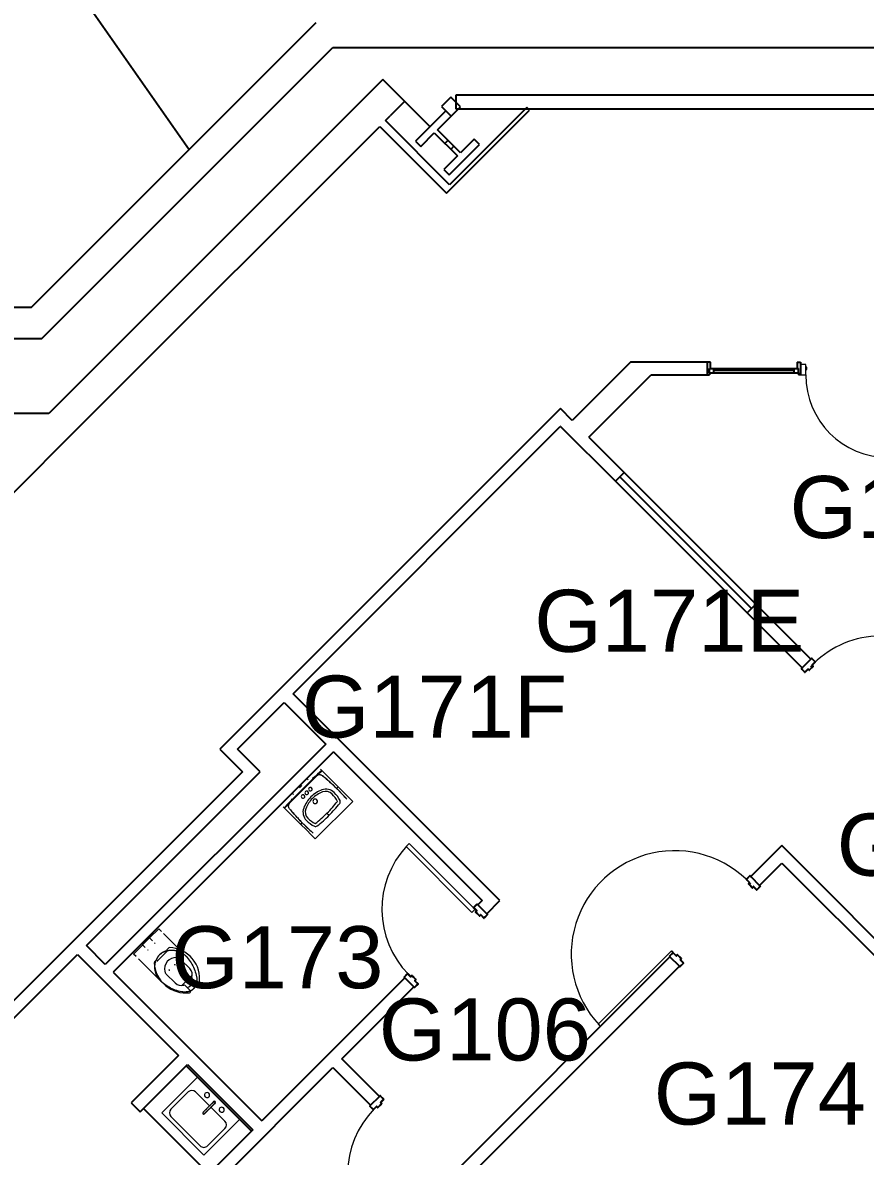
# Model space of a CAD drawing. Header units: inches. Extents: x -115 to 5677, y -261 to 4726.
# Drawn here: x 1107.6 to 1433.4, y 2334.7 to 2773 of the extents above; entities that cross this region are included whole.
import ezdxf

# ---------------------------------------------------------------- set-up
doc = ezdxf.new("R2010")
doc.units = ezdxf.units.IN
doc.header["$LTSCALE"] = 96
doc.header["$MEASUREMENT"] = 0
for name, color, linetype in [('A-ANNO-ROOM', 4, 'CONTINUOUS'), ('A-COLS', 5, 'CONTINUOUS'), ('A-DOOR', 2, 'CONTINUOUS'), ('A-FLOR-CASE', 3, 'CONTINUOUS'), ('A-GLAZ', 2, 'CONTINUOUS'), ('A-GLAZ-SILL', 1, 'CONTINUOUS'), ('A-WALL-FULL', 6, 'CONTINUOUS')]:
    doc.layers.add(name, color=color, linetype=linetype)
doc.layers.add('A-DOOR-2', color=1, linetype='CONTINUOUS', lineweight=20)
doc.layers.add('P-FIXT', color=6, linetype='CONTINUOUS', lineweight=9)
doc.styles.add('ARIAL', font='arial.ttf')

# ---------------------------------------------------------------- blocks, each defined once
blk = doc.blocks.new('PLUMB_Sink-Single_HED - 23_ W 19_5_ D 34_ H-5046426-ABSWR_AR_GL')
at = {"layer": 'P-FIXT'}
for p, q in [((12.12, 9.84), (-10.88, 9.84)), ((-10.88, 9.84), (-10.88, -9.66)), ((12.12, -9.66), (12.12, 9.84)), ((-7.38, 5.34), (0.29, 5.34)), ((0.24, 5.09), (0.24, 4.22)), ((0.95, 5.34), (8.62, 5.34)), ((0.99, 4.22), (0.99, 5.09)), ((-9.38, -6.16), (-9.38, 3.34)), ((10.62, 3.34), (10.62, -6.16)), ((8.62, -8.16), (-7.38, -8.16)), ((-10.88, -9.66), (12.12, -9.66))]:
    blk.add_line(p, q, dxfattribs=at)
at = {"layer": 'P-FIXT', "flags": 128}
for points in [[(0.24, 7.59), (0.24, 7.59), (0.24, 7.58), (0.24, 7.57), (0.24, 7.56), (0.24, 7.54), (0.24, 7.52), (0.24, 7.49), (0.24, 7.47), (0.24, 7.43), (0.24, 7.39), (0.24, 7.35), (0.24, 7.31), (0.24, 7.26), (0.24, 7.21), (0.24, 7.16), (0.24, 7.1), (0.24, 7.04), (0.24, 6.97), (0.24, 6.9), (0.24, 6.83), (0.24, 6.76), (0.24, 6.69), (0.24, 6.61), (0.24, 6.53), (0.24, 6.44), (0.24, 6.36), (0.24, 6.27), (0.24, 6.18), (0.24, 6.09), (0.24, 6), (0.24, 5.9), (0.24, 5.81), (0.24, 5.71), (0.24, 5.62), (0.24, 5.52), (0.24, 5.42), (0.24, 5.32), (0.24, 5.22), (0.24, 5.12), (0.24, 5.09)], [(0.99, 5.09), (0.99, 5.19), (0.99, 5.29), (0.99, 5.39), (0.99, 5.49), (0.99, 5.59), (0.99, 5.69), (0.99, 5.78), (0.99, 5.88), (0.99, 5.97), (0.99, 6.07), (0.99, 6.16), (0.99, 6.25), (0.99, 6.33), (0.99, 6.42), (0.99, 6.5), (0.99, 6.59), (0.99, 6.66), (0.99, 6.74), (0.99, 6.81), (0.99, 6.89), (0.99, 6.95), (0.99, 7.02), (0.99, 7.08), (0.99, 7.14), (0.99, 7.2), (0.99, 7.25), (0.99, 7.3), (0.99, 7.34), (0.99, 7.38), (0.99, 7.42), (0.99, 7.46), (0.99, 7.49), (0.99, 7.51), (0.99, 7.54), (0.99, 7.56), (0.99, 7.57), (0.99, 7.58), (0.99, 7.59), (0.99, 7.59)], [(0.24, 4.22), (0.24, 4.12), (0.24, 4.02), (0.24, 3.92), (0.24, 3.82), (0.24, 3.72), (0.24, 3.62), (0.24, 3.53), (0.24, 3.43), (0.24, 3.34), (0.24, 3.24), (0.24, 3.15), (0.24, 3.06), (0.24, 2.98), (0.24, 2.89), (0.24, 2.81), (0.24, 2.72), (0.24, 2.65), (0.24, 2.57), (0.24, 2.5), (0.24, 2.42), (0.24, 2.36), (0.24, 2.29), (0.24, 2.23), (0.24, 2.17), (0.24, 2.11), (0.24, 2.06), (0.24, 2.01), (0.24, 1.97), (0.24, 1.93), (0.24, 1.89), (0.24, 1.85), (0.24, 1.82), (0.24, 1.8), (0.24, 1.77), (0.24, 1.75), (0.24, 1.74), (0.24, 1.73), (0.24, 1.72), (0.24, 1.72)], [(0.99, 1.72), (0.99, 1.72), (0.99, 1.73), (0.99, 1.74), (0.99, 1.75), (0.99, 1.77), (0.99, 1.79), (0.99, 1.81), (0.99, 1.84), (0.99, 1.88), (0.99, 1.91), (0.99, 1.96), (0.99, 2), (0.99, 2.05), (0.99, 2.1), (0.99, 2.15), (0.99, 2.21), (0.99, 2.27), (0.99, 2.34), (0.99, 2.41), (0.99, 2.48), (0.99, 2.55), (0.99, 2.62), (0.99, 2.7), (0.99, 2.78), (0.99, 2.87), (0.99, 2.95), (0.99, 3.04), (0.99, 3.13), (0.99, 3.22), (0.99, 3.31), (0.99, 3.41), (0.99, 3.5), (0.99, 3.6), (0.99, 3.69), (0.99, 3.79), (0.99, 3.89), (0.99, 3.99), (0.99, 4.09), (0.99, 4.19), (0.99, 4.22)]]:
    blk.add_lwpolyline(points, dxfattribs=at)
at = {"layer": 'P-FIXT'}
for centre, radius, start, end in [((-7.38, 3.34), 2, 90, 180), ((-3.38, 7.59), 1, 0, 180), ((-3.38, 7.59), 1, 180, 0), ((0.62, 7.59), 0.5, 0, 180), ((0.62, 7.59), 0.5, 180, 231.4286), ((0.62, 7.59), 0.375, 90, 235.6403), ((0.62, 7.59), 0.375, 304.3597, 90), ((0.62, 7.59), 0.5, 308.5714, 0), ((4.62, 7.59), 1, 0, 180), ((4.62, 7.59), 1, 180, 0), ((8.62, 3.34), 2, 0, 90), ((0.62, 1.72), 0.375, 180, 0), ((-7.38, -6.16), 2, 180, 270), ((8.62, -6.16), 2, 270, 0)]:
    blk.add_arc(centre, radius, start, end, dxfattribs=at)
blk = doc.blocks.new('American Standard Afwall Toilet - 2634_001-V212-ABSWR_AR_GL')
at = {"layer": 'P-FIXT'}
for p, q in [((1156.62, 2447.48), (1160.15, 2451.01)), ((1160.15, 2451.01), (1161.21, 2449.96)), ((1156.56, 2447.55), (1153.88, 2444.87)), ((1155.84, 2447.31), (1154.11, 2445.59)), ((1154.11, 2445.59), (1155.84, 2447.31)), ((1155.97, 2447.18), (1154.24, 2445.46)), ((1154.24, 2445.46), (1155.97, 2447.18)), ((1155.92, 2447.05), (1154.42, 2445.55)), ((1154.42, 2445.55), (1155.92, 2447.05)), ((1155.97, 2447.18), (1155.84, 2447.31)), ((1156.56, 2447.55), (1157.67, 2446.43)), ((1161.97, 2449.19), (1168.25, 2442.92)), ((1150.41, 2441.27), (1153.94, 2444.8)), ((1154.95, 2443.79), (1153.88, 2444.87)), ((1154.11, 2445.59), (1154.24, 2445.46)), ((1156.1, 2442.65), (1155.86, 2442.88)), ((1158.54, 2445.56), (1158.78, 2445.33)), ((1151.42, 2440.26), (1150.41, 2441.27)), ((1160.97, 2430.71), (1152.27, 2439.41)), ((1173.02, 2433.03), (1169.06, 2429.07)), ((1161, 2430.74), (1160.97, 2430.71)), ((1173.42, 2427.64), (1173.78, 2428.01))]:
    blk.add_line(p, q, dxfattribs=at)
at = {"layer": 'P-FIXT', "flags": 128}
for points in [[(1160.43, 2440.99), (1160.66, 2441.18), (1160.9, 2441.36), (1161.14, 2441.53), (1161.39, 2441.69), (1161.65, 2441.84), (1161.91, 2441.98), (1162.18, 2442.11), (1162.45, 2442.23), (1162.73, 2442.33), (1163.01, 2442.43), (1163.3, 2442.51), (1163.59, 2442.59), (1163.88, 2442.65), (1164.17, 2442.7), (1164.46, 2442.74), (1164.76, 2442.76), (1164.89, 2442.77)], [(1164.89, 2442.77), (1165.19, 2442.78), (1165.49, 2442.77), (1165.78, 2442.76), (1166.08, 2442.73), (1166.38, 2442.69), (1166.67, 2442.64), (1166.96, 2442.58), (1167.25, 2442.51), (1167.53, 2442.42), (1167.81, 2442.33), (1168.09, 2442.22), (1168.36, 2442.1), (1168.63, 2441.97), (1168.89, 2441.83), (1169.15, 2441.68), (1169.4, 2441.52), (1169.64, 2441.35), (1169.88, 2441.17), (1170.11, 2440.98), (1170.33, 2440.78), (1170.54, 2440.58), (1170.69, 2440.43)], [(1158.66, 2436.53), (1158.68, 2436.83), (1158.71, 2437.12), (1158.75, 2437.42), (1158.81, 2437.71), (1158.88, 2438), (1158.96, 2438.29), (1159.05, 2438.57), (1159.15, 2438.85), (1159.26, 2439.12), (1159.39, 2439.39), (1159.52, 2439.66), (1159.67, 2439.92), (1159.82, 2440.17), (1159.99, 2440.42), (1160.16, 2440.66), (1160.35, 2440.89), (1160.43, 2440.99)], [(1166.21, 2437.34), (1166.28, 2437.27), (1166.35, 2437.2), (1166.41, 2437.14), (1166.47, 2437.08), (1166.52, 2437.03)], [(1170.69, 2440.43), (1171.12, 2439.95), (1171.53, 2439.45), (1171.93, 2438.93), (1172.3, 2438.4), (1172.65, 2437.86), (1172.98, 2437.3), (1173.29, 2436.73), (1173.57, 2436.15), (1173.83, 2435.56), (1174.07, 2434.95), (1174.28, 2434.34), (1174.46, 2433.72), (1174.63, 2433.09), (1174.76, 2432.46), (1174.77, 2432.41)], [(1161, 2430.74), (1160.78, 2430.94), (1160.58, 2431.16), (1160.38, 2431.38), (1160.2, 2431.62), (1160.02, 2431.85), (1159.85, 2432.1), (1159.7, 2432.35), (1159.55, 2432.61), (1159.41, 2432.87), (1159.29, 2433.14), (1159.17, 2433.42), (1159.07, 2433.7), (1158.97, 2433.98), (1158.89, 2434.26), (1158.82, 2434.55), (1158.76, 2434.84), (1158.72, 2435.14), (1158.68, 2435.43), (1158.66, 2435.73), (1158.65, 2436.03), (1158.65, 2436.32), (1158.66, 2436.53)], [(1164.4, 2434.91), (1164.34, 2434.96), (1164.28, 2435.02), (1164.22, 2435.09), (1164.15, 2435.16), (1164.08, 2435.23)], [(1169.02, 2426.65), (1168.38, 2426.79), (1167.75, 2426.95), (1167.13, 2427.13), (1166.52, 2427.34), (1165.92, 2427.57), (1165.32, 2427.83), (1164.74, 2428.11), (1164.17, 2428.42), (1163.61, 2428.74), (1163.06, 2429.09), (1162.53, 2429.46), (1162.02, 2429.86), (1161.52, 2430.27), (1161.04, 2430.7), (1161, 2430.74)], [(1174.77, 2432.41), (1174.81, 2432.19), (1174.84, 2431.96), (1174.86, 2431.74), (1174.87, 2431.51), (1174.87, 2431.29), (1174.87, 2431.06), (1174.85, 2430.83), (1174.83, 2430.61), (1174.79, 2430.39), (1174.75, 2430.16), (1174.7, 2429.94), (1174.64, 2429.73), (1174.57, 2429.51), (1174.49, 2429.3), (1174.41, 2429.09), (1174.31, 2428.88), (1174.21, 2428.68), (1174.1, 2428.49), (1173.98, 2428.29), (1173.85, 2428.11), (1173.72, 2427.92), (1173.62, 2427.8)], [(1173.62, 2427.8), (1173.45, 2427.66), (1173.26, 2427.53), (1173.07, 2427.41), (1172.88, 2427.29), (1172.68, 2427.18), (1172.48, 2427.08), (1172.27, 2426.99), (1172.06, 2426.91), (1171.85, 2426.83), (1171.63, 2426.77), (1171.41, 2426.71), (1171.19, 2426.66), (1170.97, 2426.62), (1170.75, 2426.59), (1170.52, 2426.57), (1170.3, 2426.55), (1170.07, 2426.55), (1169.84, 2426.55), (1169.62, 2426.57), (1169.39, 2426.59), (1169.17, 2426.62), (1169.02, 2426.65)]]:
    blk.add_lwpolyline(points, dxfattribs=at)
at = {"layer": 'P-FIXT'}
for centre, radius, start, end in [((1165.26, 2435.35), 7.43, 103.5872, 130.5537), ((1166.08, 2436.16), 7.43, 139.4463, 158.5105), ((1166.08, 2436.16), 7.43, 182.8956, 226.8618), ((1162.54, 2431.57), 10.75, 10.4451, 15.3563), ((1162.54, 2431.57), 10.75, 10.4451, 15.3563), ((1172.07, 2442.55), 16.19, 226.8618, 229.6582), ((1172.07, 2442.55), 16.19, 226.8618, 229.6582), ((1169.59, 2432.87), 4.81, 288.8249, 306.2318), ((1169.59, 2432.87), 4.81, 288.8249, 306.2318), ((1168.55, 2431.84), 4.81, 323.7682, 355.5914), ((1168.55, 2431.84), 4.81, 323.7682, 355.5914), ((1169.23, 2431.34), 5.65, 321.1382, 346), ((1169.23, 2431.34), 5.65, 323.7777, 346.8527), ((1170.08, 2432.2), 5.65, 294.2603, 308.8618), ((1170.08, 2432.2), 5.65, 294.4512, 306.2223)]:
    blk.add_arc(centre, radius, start, end, dxfattribs=at)
blk = doc.blocks.new('American Standard Afwall Toilet_5905_110 - 5905_110-1489414-ABSWR_AR_GL')
at = {"layer": 'P-FIXT'}
for p, q in [((-1.87, 14.43), (-1.87, 17.1)), ((1.88, 17.07), (1.88, 14.33)), ((-3.94, 5.67), (-3.94, 10.93)), ((3.94, 10.83), (3.94, 5.99)), ((-2.62, 0), (2.63, 0)), ((-3.79, -0.5), (-2.87, -0.5)), ((-2.75, -0.37), (-2.75, -0.12)), ((2.75, -0.12), (2.75, -0.37)), ((2.88, -0.5), (3.78, -0.5))]:
    blk.add_line(p, q, dxfattribs=at)
for centre, radius, start, end in [((-2.37, 17.1), 0.5, 0, 126.8636), ((2.38, 17.07), 0.5, 51.5789, 180), ((4.51, 7.92), 11.97, 126.8636, 223.6857), ((-0.44, 10.93), 3.5, 118.9715, 180), ((-2.37, 14.43), 0.5, 298.9715, 0), ((2.38, 14.33), 0.5, 180, 241.0285), ((0.44, 10.83), 3.5, 360, 61.0285), ((-4.92, 7.88), 12.24, 317.837, 51.5789), ((-1.94, 5.67), 2, 180, 222.4573), ((-0.12, 7.33), 4.46, 222.4573, 326.9014), ((1.94, 5.99), 2, 326.9014, 360), ((-2.62, -0.12), 0.125, 90, 180), ((2.63, -0.12), 0.125, 0, 90), ((-3.79, 0), 0.5, 223.6857, 270), ((-2.87, -0.37), 0.125, 270, 0), ((2.88, -0.37), 0.125, 180, 270), ((3.78, 0), 0.5, 270, 317.837)]:
    blk.add_arc(centre, radius, start, end, dxfattribs=at)
blk = doc.blocks.new('American_Standard_Wall_Hung_Lavatory - 0355_012-V213-ABSWR_AR_GL')
at = {"layer": 'P-FIXT'}
for p, q in [((1221.43, 2510.32), (1223.26, 2512.16)), ((1222.74, 2512.68), (1223.13, 2512.29)), ((1223.13, 2512.29), (1223.14, 2512.29)), ((1223.14, 2512.29), (1223.26, 2512.16)), ((1223.26, 2512.16), (1229.51, 2505.91)), ((1210.6, 2499.49), (1221.43, 2510.32)), ((1211.93, 2501.26), (1219.66, 2509)), ((1217.92, 2508.93), (1217.65, 2508.67)), ((1217.65, 2508.67), (1217.92, 2508.93)), ((1217.65, 2508.67), (1217.66, 2508.65)), ((1217.93, 2508.92), (1217.92, 2508.93)), ((1219.66, 2509), (1220.01, 2509.34)), ((1220.01, 2509.34), (1219.71, 2509.64)), ((1212.26, 2503.27), (1211.99, 2503.01)), ((1211.99, 2503.01), (1212.26, 2503.27)), ((1211.99, 2503.01), (1212.01, 2503)), ((1212.27, 2503.26), (1212.26, 2503.27)), ((1215.4, 2506.41), (1214.51, 2505.53)), ((1214.51, 2505.53), (1215.4, 2506.41)), ((1214.51, 2505.53), (1214.52, 2505.52)), ((1215.41, 2506.4), (1215.4, 2506.41)), ((1228.9, 2505.3), (1229.51, 2505.91)), ((1229.51, 2505.91), (1231.69, 2503.73)), ((1231.69, 2503.73), (1233.59, 2501.83)), ((1208.77, 2497.66), (1210.6, 2499.49)), ((1211.29, 2501.22), (1211.59, 2500.92)), ((1211.59, 2500.92), (1211.93, 2501.26)), ((1220.62, 2485.81), (1235.12, 2500.3)), ((1233.59, 2501.83), (1234.65, 2500.77)), ((1234.65, 2500.77), (1234.8, 2500.62)), ((1234.8, 2500.62), (1235.03, 2500.39)), ((1235.03, 2500.39), (1235.12, 2500.3)), ((1208.63, 2497.8), (1208.25, 2498.18)), ((1208.64, 2497.79), (1208.63, 2497.8)), ((1208.77, 2497.66), (1208.64, 2497.79)), ((1215.01, 2491.41), (1208.77, 2497.66)), ((1225.18, 2495.74), (1226.01, 2494.91)), ((1215.01, 2491.41), (1215.62, 2492.02)), ((1217.2, 2489.23), (1215.01, 2491.41)), ((1219.09, 2487.34), (1217.2, 2489.23)), ((1220.16, 2486.27), (1219.09, 2487.34)), ((1220.3, 2486.12), (1220.16, 2486.27)), ((1220.53, 2485.89), (1220.3, 2486.12)), ((1220.62, 2485.81), (1220.53, 2485.89))]:
    blk.add_line(p, q, dxfattribs=at)
at = {"layer": 'P-FIXT', "flags": 128}
for points in [[(1223.13, 2512.29), (1221.58, 2510.87), (1220.01, 2509.34)], [(1228.9, 2505.3), (1229.99, 2504.21), (1231.06, 2503.1)], [(1211.59, 2500.92), (1210.06, 2499.34), (1208.63, 2497.8)], [(1217.83, 2489.87), (1216.72, 2490.93), (1215.62, 2492.02)]]:
    blk.add_lwpolyline(points, dxfattribs=at)
at = {"layer": 'P-FIXT'}
for centre, radius, start, end in [((1222.24, 2509.52), 1.14, 87.9838, 134.9994), ((1170.4, 2445.95), 83.34, 47.5632, 50.4397), ((1217.35, 2503.57), 0.687, 45, 225), ((1217.35, 2503.57), 0.687, 120, 150), ((1217.35, 2503.57), 0.687, 225, 45), ((1218.77, 2504.99), 0.688, 45, 225), ((1218.77, 2504.99), 0.688, 135, 150), ((1218.77, 2504.99), 0.687, 225, 45), ((1227.43, 2493.5), 12, 110.3757, 135), ((1227.3, 2493.62), 11, 110.3757, 135), ((1224.82, 2500.53), 4.5, 45.0378, 110.3757), ((1224.69, 2500.65), 3.5, 45.0378, 110.3757), ((1170.4, 2445.95), 83.34, 44.4876, 47.3025), ((1219.39, 2495.35), 11, 26.5862, 45.0378), ((1219.52, 2495.22), 12, 26.5862, 45.0378), ((1170.4, 2445.95), 83.34, 41.449, 44.4231), ((1211.41, 2498.69), 1.14, 135, 182.0162), ((1215.94, 2502.16), 0.687, 45, 225), ((1215.94, 2502.16), 0.687, 120, 135), ((1215.94, 2502.16), 0.688, 225, 45), ((1227.43, 2493.5), 12, 135, 159.6243), ((1227.3, 2493.62), 11, 135, 159.6243), ((1220.62, 2500.3), 0.875, 45, 225), ((1220.62, 2500.3), 0.875, 225, 45), ((1192.33, 2529.19), 46.88, 314.4815, 321.907), ((1192.46, 2529.06), 47.88, 314.4924, 321.907), ((1229.35, 2500.14), 1, 321.907, 26.5862), ((1274.98, 2550.52), 83.34, 219.5603, 222.4368), ((1220.4, 2496.11), 4.5, 159.6243, 224.9622), ((1220.27, 2496.23), 3.5, 159.6243, 224.9622), ((1191.73, 2528.59), 46.88, 308.093, 315.5185), ((1191.86, 2528.46), 47.88, 308.093, 315.5076), ((1274.98, 2550.52), 83.34, 222.6975, 225.5124), ((1274.98, 2550.52), 83.34, 225.5769, 228.551), ((1225.71, 2501.41), 12, 224.9622, 243.4138), ((1225.58, 2501.53), 11, 224.9622, 243.4138), ((1220.78, 2491.57), 1, 243.4138, 308.093)]:
    blk.add_arc(centre, radius, start, end, dxfattribs=at)
for points in [[(1221.43, 2510.32), (1221.49, 2510.38), (1221.61, 2510.48), (1221.82, 2510.59), (1222.05, 2510.65), (1222.2, 2510.66), (1222.28, 2510.65)], [(1222.28, 2510.65), (1222.43, 2510.65), (1222.71, 2510.61), (1223.13, 2510.45), (1223.37, 2510.29), (1223.48, 2510.2)], [(1223.48, 2510.2), (1224.39, 2509.45), (1226.21, 2507.87), (1228.01, 2506.18), (1228.9, 2505.3)], [(1231.06, 2503.1), (1231.36, 2502.77), (1231.97, 2502.12), (1232.57, 2501.45), (1232.87, 2501.11)], [(1210.27, 2498.65), (1210.27, 2498.73), (1210.28, 2498.88), (1210.34, 2499.1), (1210.45, 2499.32), (1210.55, 2499.44), (1210.6, 2499.49)], [(1210.73, 2497.45), (1210.63, 2497.56), (1210.48, 2497.8), (1210.32, 2498.21), (1210.28, 2498.5), (1210.27, 2498.65)], [(1215.62, 2492.02), (1214.75, 2492.91), (1213.05, 2494.71), (1211.48, 2496.54), (1210.73, 2497.45)], [(1219.81, 2488.06), (1219.48, 2488.35), (1218.81, 2488.95), (1218.15, 2489.56), (1217.83, 2489.87)]]:
    blk.add_open_spline(points, degree=3, dxfattribs=at)

msp = doc.modelspace()

# ---------------------------------------------------------------- hatches: boundary and pattern name
at = {"layer": 'A-COLS'}
h = msp.add_hatch(dxfattribs=at)
h.set_pattern_fill('FP_200', color=256, angle=45, style=0, pattern_type=2)
h.set_pattern_definition([(45, (-3238.246, -167.171), (-9.503515, 9.503515), []), (45, (-3238.247, -152.77), (-9.503515, 9.503515), [])])
h.paths.add_polyline_path([(1272.44, 2714.18), (1284.18, 2725.91), (1282.16, 2727.93), (1276.92, 2722.69), (1268.01, 2731.6), (1273.25, 2736.84), (1271.23, 2738.85), (1259.5, 2727.12), (1261.51, 2725.1), (1266.76, 2730.34), (1275.67, 2721.44), (1270.42, 2716.19)], flags=0)

# ---------------------------------------------------------------- linework, layer by layer
for p, q in [((1271.23, 2738.85), (1259.5, 2727.12)), ((1268.01, 2731.6), (1273.25, 2736.84)), ((1273.25, 2736.84), (1271.23, 2738.85)), ((1276.92, 2722.69), (1268.01, 2731.6)), ((1259.5, 2727.12), (1261.51, 2725.1)), ((1261.51, 2725.1), (1266.76, 2730.34)), ((1266.76, 2730.34), (1275.67, 2721.44)), ((1282.16, 2727.93), (1276.92, 2722.69)), ((1284.18, 2725.91), (1282.16, 2727.93)), ((1272.44, 2714.18), (1284.18, 2725.91)), ((1275.67, 2721.44), (1270.42, 2716.19)), ((1270.42, 2716.19), (1272.44, 2714.18))]:
    msp.add_line(p, q, dxfattribs=at)
at = {"layer": 'A-DOOR', "lineweight": 9}
for p, q in [((1410.34, 2640.83), (1408.34, 2640.83)), ((1410.34, 2636.83), (1410.34, 2640.83)), ((1410.84, 2639.83), (1410.34, 2639.83)), ((1410.34, 2638.83), (1410.84, 2638.83)), ((1410.84, 2638.83), (1410.84, 2639.83)), ((1408.34, 2636.83), (1410.34, 2636.83)), ((1255.82, 2454.42), (1257.06, 2455.66)), ((1257.06, 2455.66), (1281.94, 2430.78)), ((1281.27, 2428.96), (1255.82, 2454.42)), ((1281.27, 2428.96), (1282.51, 2430.2)), ((1330.17, 2385.78), (1358.46, 2414.06)), ((1358.46, 2414.06), (1359.12, 2413.4)), ((1331.04, 2384.91), (1330.17, 2385.78))]:
    msp.add_line(p, q, dxfattribs=at)
at = {"layer": 'A-DOOR'}
for p, q in [((1412.37, 2526.93), (1412.64, 2527.2)), ((1412.42, 2526.89), (1412.37, 2526.93)), ((1412.68, 2527.16), (1412.42, 2526.89)), ((1414.01, 2525.83), (1412.68, 2527.16)), ((1412.73, 2527.2), (1414.05, 2525.87)), ((1412.84, 2524.66), (1414.01, 2525.83)), ((1414.05, 2525.79), (1412.88, 2524.61)), ((1408.66, 2523.22), (1408.93, 2523.49)), ((1409.99, 2521.81), (1408.66, 2523.13)), ((1408.97, 2523.44), (1408.71, 2523.18)), ((1408.71, 2523.18), (1410.03, 2521.85)), ((1408.93, 2523.49), (1408.97, 2523.44)), ((1410.03, 2521.85), (1411.2, 2523.02)), ((1411.25, 2522.98), (1410.08, 2521.81)), ((1411.67, 2522.6), (1411.29, 2522.98)), ((1411.33, 2523.02), (1411.71, 2522.65)), ((1411.71, 2522.65), (1413.21, 2524.15)), ((1413.26, 2524.11), (1411.75, 2522.6)), ((1413.21, 2524.15), (1412.84, 2524.53)), ((1412.88, 2524.57), (1413.26, 2524.19)), ((1388.73, 2443.1), (1387.4, 2441.77)), ((1387.4, 2441.68), (1388.58, 2440.51)), ((1387.45, 2441.73), (1388.77, 2443.05)), ((1388.62, 2440.56), (1387.45, 2441.73)), ((1388.77, 2443.05), (1389.04, 2442.79)), ((1389.08, 2442.83), (1388.82, 2443.1)), ((1389.04, 2442.79), (1389.08, 2442.83)), ((1388.58, 2440.47), (1388.2, 2440.09)), ((1388.2, 2440.01), (1389.7, 2438.5)), ((1388.24, 2440.05), (1388.62, 2440.43)), ((1389.75, 2438.55), (1388.24, 2440.05)), ((1390.12, 2438.92), (1389.75, 2438.55)), ((1389.79, 2438.5), (1390.17, 2438.88)), ((1390.21, 2438.88), (1391.38, 2437.71)), ((1391.43, 2437.75), (1390.25, 2438.92)), ((1392.75, 2439.08), (1391.43, 2437.75)), ((1391.47, 2437.71), (1392.8, 2439.03)), ((1392.53, 2439.39), (1392.49, 2439.34)), ((1392.49, 2439.34), (1392.75, 2439.08)), ((1392.8, 2439.12), (1392.53, 2439.39)), ((1281.94, 2430.86), (1283.26, 2432.19)), ((1283.11, 2429.6), (1281.94, 2430.78)), ((1283.31, 2432.15), (1281.98, 2430.82)), ((1281.98, 2430.82), (1283.15, 2429.65)), ((1282.73, 2429.18), (1283.11, 2429.56)), ((1284.24, 2427.59), (1282.73, 2429.1)), ((1283.15, 2429.52), (1282.78, 2429.14)), ((1282.78, 2429.14), (1284.28, 2427.64)), ((1283.57, 2431.88), (1283.31, 2432.15)), ((1283.35, 2432.19), (1283.62, 2431.92)), ((1283.62, 2431.92), (1283.57, 2431.88)), ((1287.02, 2428.43), (1287.06, 2428.48)), ((1287.28, 2428.17), (1287.02, 2428.43)), ((1287.06, 2428.48), (1287.33, 2428.21)), ((1284.28, 2427.64), (1284.65, 2428.01)), ((1284.7, 2427.97), (1284.32, 2427.59)), ((1285.91, 2426.8), (1284.74, 2427.97)), ((1284.79, 2428.01), (1285.96, 2426.84)), ((1285.96, 2426.84), (1287.28, 2428.17)), ((1287.33, 2428.12), (1286, 2426.8)), ((1359.03, 2413.4), (1357.71, 2412.07)), ((1357.71, 2411.99), (1357.97, 2411.72)), ((1357.75, 2412.03), (1359.08, 2413.36)), ((1358.02, 2411.77), (1357.75, 2412.03)), ((1357.97, 2411.72), (1358.02, 2411.77)), ((1359.08, 2413.36), (1360.25, 2412.19)), ((1360.29, 2412.23), (1359.12, 2413.4)), ((1360.71, 2412.6), (1360.34, 2412.23)), ((1360.38, 2412.19), (1360.76, 2412.56)), ((1360.76, 2412.56), (1362.26, 2411.06)), ((1362.3, 2411.1), (1360.8, 2412.6)), ((1362.26, 2411.06), (1361.88, 2410.68)), ((1361.93, 2410.64), (1362.3, 2411.01)), ((1361.46, 2408.32), (1361.42, 2408.27)), ((1361.42, 2408.27), (1361.68, 2408.01)), ((1361.73, 2408.05), (1361.46, 2408.32)), ((1363.05, 2409.38), (1361.73, 2408.05)), ((1361.77, 2408.01), (1363.1, 2409.33)), ((1361.88, 2410.55), (1363.05, 2409.38)), ((1363.1, 2409.42), (1361.93, 2410.59)), ((1255.07, 2403.99), (1256.39, 2405.32)), ((1255.33, 2403.64), (1255.07, 2403.91)), ((1256.44, 2405.28), (1255.11, 2403.95)), ((1255.11, 2403.95), (1255.38, 2403.68)), ((1255.38, 2403.68), (1255.33, 2403.64)), ((1257.61, 2404.1), (1256.44, 2405.28)), ((1256.48, 2405.32), (1257.65, 2404.15)), ((1257.7, 2404.15), (1258.07, 2404.52)), ((1258.12, 2404.48), (1257.74, 2404.1)), ((1259.62, 2402.98), (1258.12, 2404.48)), ((1258.16, 2404.52), (1259.66, 2403.02)), ((1259.24, 2402.6), (1259.62, 2402.98)), ((1260.41, 2401.3), (1259.24, 2402.47)), ((1259.66, 2402.93), (1259.29, 2402.56)), ((1259.29, 2402.51), (1260.46, 2401.34)), ((1258.78, 2400.19), (1258.82, 2400.24)), ((1259.04, 2399.93), (1258.78, 2400.19)), ((1258.82, 2400.24), (1259.09, 2399.97)), ((1259.09, 2399.97), (1260.41, 2401.3)), ((1260.46, 2401.25), (1259.13, 2399.93)), ((1242.09, 2354.39), (1241.83, 2354.12)), ((1241.83, 2354.04), (1243.15, 2352.71)), ((1241.87, 2354.08), (1242.14, 2354.34)), ((1243.2, 2352.75), (1241.87, 2354.08)), ((1242.14, 2354.34), (1242.09, 2354.39)), ((1244.37, 2353.92), (1243.2, 2352.75)), ((1243.24, 2352.71), (1244.41, 2353.88)), ((1244.46, 2353.88), (1244.83, 2353.51)), ((1244.88, 2353.55), (1244.5, 2353.92)), ((1246.38, 2355.05), (1244.88, 2353.55)), ((1244.92, 2353.51), (1246.42, 2355.01)), ((1245.8, 2358.1), (1245.54, 2357.84)), ((1245.54, 2357.84), (1245.58, 2357.79)), ((1245.58, 2357.79), (1245.85, 2358.06)), ((1245.85, 2358.06), (1247.17, 2356.73)), ((1247.22, 2356.78), (1245.89, 2358.1)), ((1247.17, 2356.73), (1246, 2355.56)), ((1246, 2355.43), (1246.38, 2355.05)), ((1246.05, 2355.52), (1247.22, 2356.69)), ((1246.42, 2355.1), (1246.05, 2355.47))]:
    msp.add_line(p, q, dxfattribs=at)
at = {"layer": 'A-DOOR', "lineweight": 9}
for centre, radius, start, end in [((1442.34, 2636.83), 32, 180, 270), ((1438.93, 2499.76), 36, 47.2863, 137.7863), ((1282.51, 2430.2), 36, 137.2863, 224.2902), ((1359.69, 2412.83), 40, 42.4925, 222.9925), ((1269.27, 2327.83), 36, 135.7098, 222.7137)]:
    msp.add_arc(centre, radius, start, end, dxfattribs=at)
at = {"layer": 'A-DOOR'}
for centre, radius, start, end in [((1412.68, 2527.16), 0.0625, 45, 135), ((1414.01, 2525.83), 0.0625, 315, 45), ((1408.71, 2523.18), 0.0625, 135, 225), ((1410.03, 2521.85), 0.0625, 225, 315), ((1411.27, 2522.96), 0.0938, 45, 135), ((1411.27, 2522.96), 0.0313, 45, 135), ((1411.71, 2522.65), 0.0625, 225, 315), ((1412.9, 2524.59), 0.0938, 135, 225), ((1412.9, 2524.59), 0.0313, 135, 225), ((1413.21, 2524.15), 0.0625, 315, 45), ((1387.45, 2441.73), 0.0625, 135, 225), ((1388.77, 2443.05), 0.0625, 45, 135), ((1388.24, 2440.05), 0.0625, 135, 225), ((1388.55, 2440.49), 0.0313, 315, 45), ((1388.55, 2440.49), 0.0938, 315, 45), ((1389.75, 2438.55), 0.0625, 225, 315), ((1390.19, 2438.86), 0.0938, 45, 135), ((1390.19, 2438.86), 0.0313, 45, 135), ((1391.43, 2437.75), 0.0625, 225, 315), ((1392.75, 2439.08), 0.0625, 315, 45), ((1281.98, 2430.82), 0.0625, 135, 225), ((1282.78, 2429.14), 0.0625, 135, 225), ((1283.09, 2429.58), 0.0312, 315, 45), ((1283.09, 2429.58), 0.0937, 315, 45), ((1283.31, 2432.15), 0.0625, 45, 135), ((1284.28, 2427.64), 0.0625, 225, 315), ((1284.72, 2427.95), 0.0937, 45, 135), ((1284.72, 2427.95), 0.0312, 45, 135), ((1285.96, 2426.84), 0.0625, 225, 315), ((1287.28, 2428.17), 0.0625, 315, 45), ((1357.75, 2412.03), 0.0625, 135, 225), ((1359.08, 2413.36), 0.0625, 45, 135), ((1360.31, 2412.25), 0.0938, 225, 315), ((1360.31, 2412.25), 0.0313, 225, 315), ((1360.76, 2412.56), 0.0625, 45, 135), ((1362.26, 2411.06), 0.0625, 315, 45), ((1361.73, 2408.05), 0.0625, 225, 315), ((1361.95, 2410.62), 0.0938, 135, 225), ((1361.95, 2410.62), 0.0313, 135, 225), ((1363.05, 2409.38), 0.0625, 315, 45), ((1255.11, 2403.95), 0.0625, 135, 225), ((1256.44, 2405.28), 0.0625, 45, 135), ((1257.67, 2404.17), 0.0938, 225, 315), ((1257.67, 2404.17), 0.0313, 225, 315), ((1258.12, 2404.48), 0.0625, 45, 135), ((1259.31, 2402.54), 0.0937, 135, 225), ((1259.31, 2402.54), 0.0313, 135, 225), ((1259.62, 2402.98), 0.0625, 315, 45), ((1259.09, 2399.97), 0.0625, 225, 315), ((1260.41, 2401.3), 0.0625, 315, 45), ((1241.87, 2354.08), 0.0625, 135, 225), ((1244.43, 2353.86), 0.0937, 45, 135), ((1244.43, 2353.86), 0.0313, 45, 135), ((1245.85, 2358.06), 0.0625, 45, 135), ((1246.07, 2355.49), 0.0938, 135, 225), ((1246.07, 2355.49), 0.0313, 135, 225), ((1246.38, 2355.05), 0.0625, 315, 45), ((1247.17, 2356.73), 0.0625, 315, 45), ((1243.2, 2352.75), 0.0625, 225, 315), ((1244.88, 2353.55), 0.0625, 225, 315)]:
    msp.add_arc(centre, radius, start, end, dxfattribs=at)
at = {"layer": 'A-DOOR-2'}
for p, q in [((1358.46, 2414.06), (1330.17, 2385.78)), ((1359.12, 2413.4), (1358.46, 2414.06)), ((1330.17, 2385.78), (1331.04, 2384.91))]:
    msp.add_line(p, q, dxfattribs=at)
at = {"layer": 'A-FLOR-CASE'}
for p, q in [((1196.04, 2344.37), (1170.79, 2369.62)), ((1154.37, 2353.16), (1179.6, 2327.93))]:
    msp.add_line(p, q, dxfattribs=at)
at = {"layer": 'A-GLAZ'}
for p, q in [((1373.09, 2639.33), (1407.59, 2639.33)), ((1373.09, 2637.58), (1373.09, 2639.33)), ((1374.84, 2637.58), (1374.84, 2639.33)), ((1405.84, 2637.58), (1405.84, 2639.33)), ((1407.59, 2637.58), (1407.59, 2639.33)), ((1373.09, 2637.58), (1407.59, 2637.58)), ((1405.84, 2638.45), (1374.84, 2638.45))]:
    msp.add_line(p, q, dxfattribs=at)
msp.add_lwpolyline([(1338.48, 2597.38), (1389.39, 2546.47)], dxfattribs=at)
at = {"layer": 'A-GLAZ-SILL'}
for points in [[(1336.76, 2595.66), (1387.67, 2544.75)], [(1340.2, 2599.1), (1391.12, 2548.19)]]:
    msp.add_lwpolyline(points, dxfattribs=at)
at = {"layer": 'A-WALL-FULL'}
for p, q in [((1025.48, 2933.27), (1172.01, 2724.01)), ((1110.83, 2662.83), (1221.08, 2773.08)), ((1115.08, 2650.83), (1227.58, 2763.33)), ((1227.58, 2763.33), (2003.58, 2763.33)), ((1246.86, 2751.07), (1117.69, 2621.9)), ((1265.15, 2732.77), (1246.86, 2751.07)), ((1273.17, 2744.19), (1269.54, 2740.55)), ((1276.88, 2740.47), (1273.17, 2744.19)), ((1558.51, 2744.95), (1275.03, 2744.95)), ((1275.03, 2744.95), (1275.03, 2739.7)), ((1255.34, 2742.58), (1249.69, 2736.93)), ((1269.54, 2740.55), (1271.23, 2738.85)), ((1302.52, 2740.23), (1272.63, 2710.34)), ((1273.25, 2736.84), (1276.88, 2740.47)), ((1275.03, 2739.7), (1556.34, 2739.7)), ((1303.59, 2739.17), (1302.52, 2740.23)), ((1247.87, 2735.11), (1249.69, 2736.93)), ((1271.48, 2707.07), (1303.59, 2739.17)), ((1134.66, 2621.9), (1245.66, 2732.9)), ((1245.66, 2732.9), (1271.48, 2707.07)), ((1272.63, 2710.34), (1247.87, 2735.11)), ((1110.83, 2662.83), (913.18, 2662.83)), ((918.15, 2650.83), (1115.08, 2650.83)), ((1342.59, 2641.7), (1320.1, 2619.21)), ((1373.59, 2641.7), (1342.59, 2641.7)), ((1372.34, 2636.83), (1372.34, 2641.7)), ((1373.59, 2639.33), (1373.59, 2641.7)), ((1407.09, 2641.7), (1408.34, 2641.7)), ((1407.09, 2641.7), (1407.09, 2639.33)), ((1326.55, 2612.76), (1350.62, 2636.83)), ((1350.62, 2636.83), (1373.09, 2636.83)), ((1373.09, 2637.58), (1373.09, 2636.83)), ((1407.59, 2637.58), (1407.59, 2636.83)), ((1408.34, 2636.83), (1407.59, 2636.83)), ((1117.69, 2621.9), (948.45, 2621.9)), ((1054.92, 2542.15), (1134.66, 2621.9)), ((1315.5, 2623.81), (1183.8, 2492.11)), ((1320.1, 2619.21), (1315.5, 2623.81)), ((1315.5, 2616.91), (1315.41, 2616.83)), ((1315.5, 2616.91), (1336.76, 2595.66)), ((1212.13, 2513.54), (1315.41, 2616.83)), ((1326.55, 2612.76), (1340.2, 2599.1)), ((1336.76, 2595.66), (1340.2, 2599.1)), ((1391.12, 2548.19), (1387.67, 2544.75)), ((1412.37, 2526.93), (1391.12, 2548.19)), ((1387.67, 2544.75), (1408.93, 2523.49)), ((1408.93, 2523.49), (1412.46, 2527.02)), ((1408.84, 2523.4), (1408.93, 2523.49)), ((1292.13, 2433.54), (1212.13, 2513.54)), ((1190.7, 2492.11), (1208.68, 2510.1)), ((1208.68, 2510.1), (1224.77, 2494.01)), ((1224.77, 2494.01), (1139.56, 2408.8)), ((1227.77, 2491.01), (1142.57, 2405.8)), ((1183.8, 2492.11), (1192.55, 2483.36)), ((1199.45, 2483.36), (1190.7, 2492.11)), ((1227.77, 2491.01), (1285.24, 2433.54)), ((1192.55, 2483.36), (1090.73, 2381.54)), ((1132.23, 2416.14), (1199.45, 2483.36)), ((1401.06, 2454.81), (1389.08, 2442.83)), ((1392.53, 2439.39), (1401.15, 2448)), ((1401.15, 2448), (1512.34, 2336.81)), ((1389.08, 2442.83), (1392.53, 2439.39)), ((1283.61, 2431.93), (1285.23, 2433.55)), ((1285.24, 2433.54), (1283.62, 2431.92)), ((1287.06, 2428.48), (1292.13, 2433.54)), ((1283.62, 2431.92), (1287.06, 2428.48)), ((1139.56, 2408.8), (1132.23, 2416.14)), ((1090.73, 2374.64), (1128.78, 2412.69)), ((1128.78, 2412.69), (1167.89, 2373.58)), ((1357.88, 2411.81), (1237.47, 2291.4)), ((1357.97, 2411.72), (1357.88, 2411.81)), ((1361.42, 2408.27), (1357.97, 2411.72)), ((1273.09, 2319.77), (1361.51, 2408.19)), ((1142.57, 2405.8), (1200.02, 2348.35)), ((1255.32, 2403.65), (1200.02, 2348.35)), ((1255.33, 2403.64), (1228.2, 2376.51)), ((1258.78, 2400.19), (1255.33, 2403.64)), ((1230.98, 2372.39), (1258.78, 2400.19)), ((1167.89, 2373.58), (1149.62, 2355.31)), ((1245.54, 2357.84), (1230.98, 2372.39)), ((1153.07, 2351.86), (1171.34, 2370.13)), ((1171.34, 2370.13), (1196.57, 2344.9)), ((1181.75, 2323.18), (1227.52, 2368.96)), ((1227.52, 2368.96), (1242.09, 2354.39)), ((1149.62, 2355.31), (1153.07, 2351.86)), ((1242.09, 2354.39), (1245.54, 2357.84)), ((1196.57, 2344.9), (1178.3, 2326.63))]:
    msp.add_line(p, q, dxfattribs=at)
for points in [[(1408.34, 2641.7), (1408.34, 2636.83)], [(1456.3, 2399.57), (1401.06, 2454.81)]]:
    msp.add_lwpolyline(points, dxfattribs=at)

# ---------------------------------------------------------------- block references
at = {"layer": 'P-FIXT'}
for name in ['American_Standard_Wall_Hung_Lavatory - 0355_012-V213-ABSWR_AR_GL', 'American Standard Afwall Toilet - 2634_001-V212-ABSWR_AR_GL']:
    msp.add_blockref(name, (0.08, -28.39), dxfattribs=at)
for name, p, rotation in [('American Standard Afwall Toilet_5905_110 - 5905_110-1489414-ABSWR_AR_GL', (1161.66, 2412.16), 224.9999999999996), ('PLUMB_Sink-Single_HED - 23_ W 19_5_ D 34_ H-5046426-ABSWR_AR_GL', (1175.92, 2350.57), 315.0000000000024)]:
    msp.add_blockref(name, p, dxfattribs=dict(at, rotation=rotation))

# ---------------------------------------------------------------- texts
at = {"layer": 'A-ANNO-ROOM', "style": 'ARIAL'}
for s, p in [('G170', (1404.15, 2573.71)), ('G171E', (1305.42, 2529.73)), ('G171F', (1215.57, 2496.54)), ('G172A', (1422.34, 2443.17)), ('G173', (1165.07, 2399.64)), ('G106', (1245.29, 2371.71)), ('G174', (1351.61, 2346.94))]:
    msp.add_text(s, height=24, dxfattribs=at).set_placement(p)

doc.saveas('drawing.dxf')
